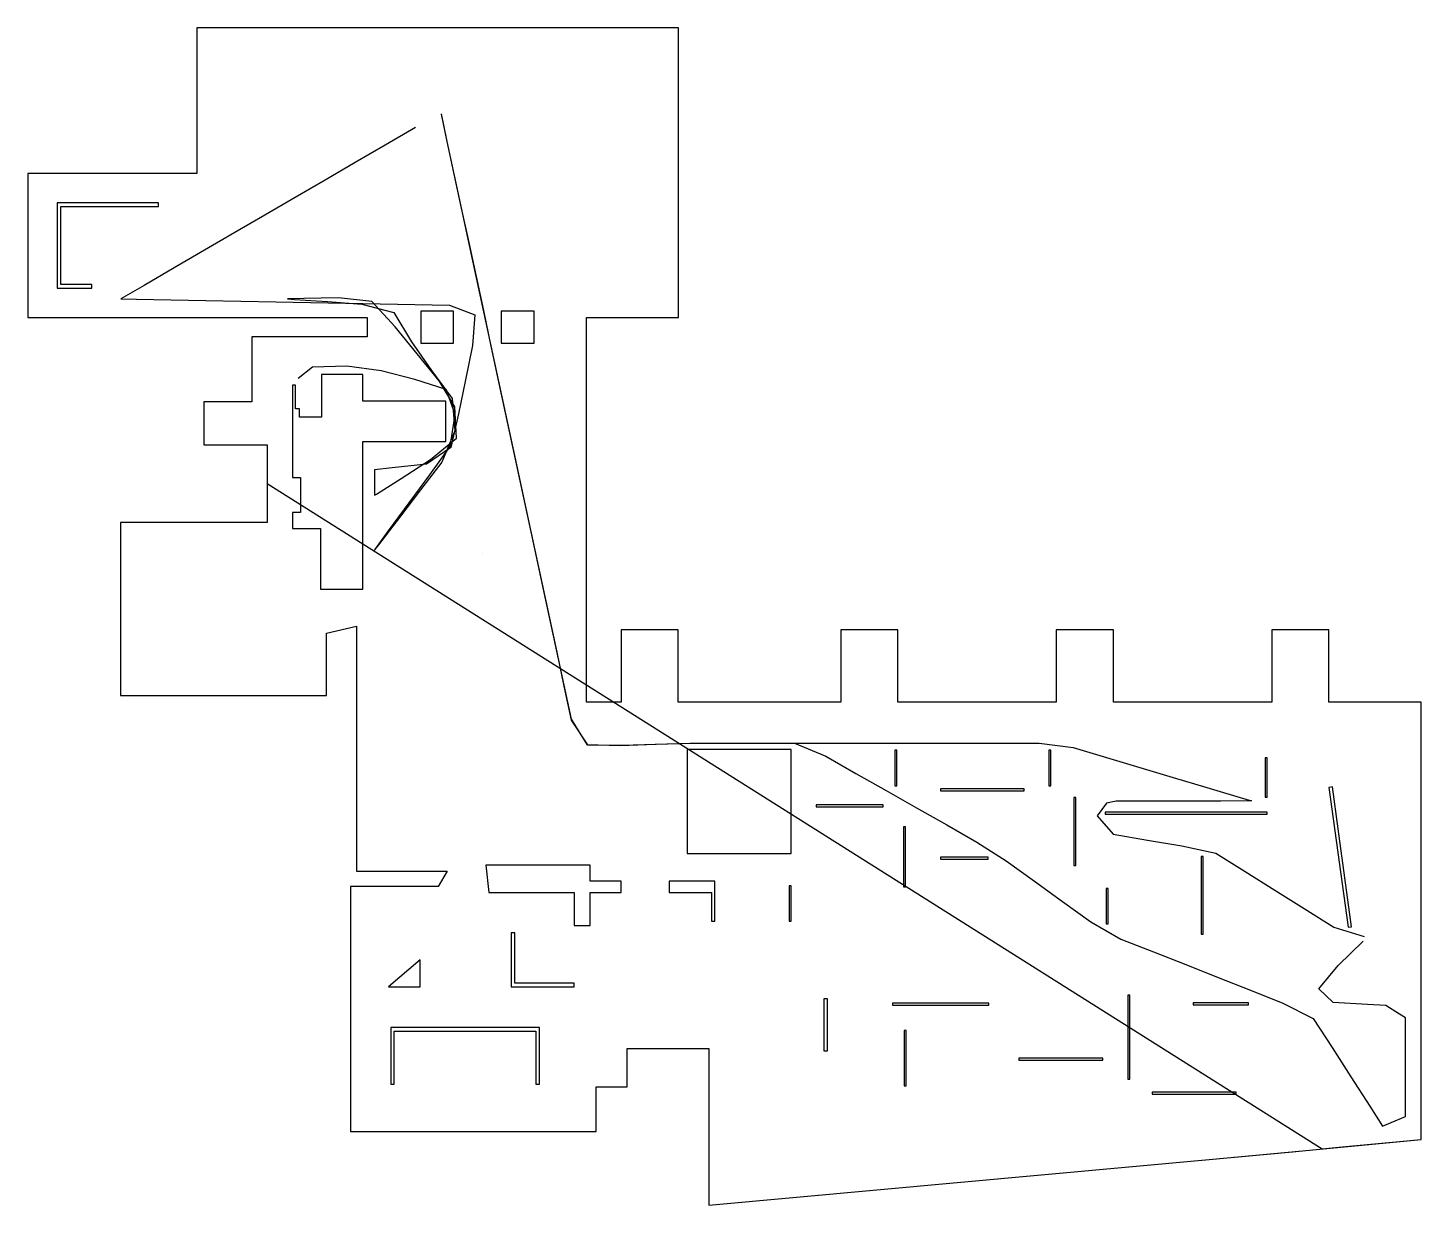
# Model space of a CAD drawing. Header units: metres. Extents: x -35032 to 35255, y -41115 to 18283.
import ezdxf

# ---------------------------------------------------------------- set-up
doc = ezdxf.new("R2010")
doc.units = ezdxf.units.M
for name, color, linetype in [('PLAN_FLOOR', 8, 'Continuous'), ('PLAN_WALLS', 7, 'Continuous'), ('TRACKS', 1, 'Continuous')]:
    doc.layers.add(name, color=color, linetype=linetype)

msp = doc.modelspace()

# ---------------------------------------------------------------- linework, layer by layer
at = {"layer": 'PLAN_FLOOR', "color": 8}
msp.add_lwpolyline([(30268, -38276), (31266, -38180), (35255, -37796), (35255, -15745), (30596, -15745), (30596, -12096), (27715, -12096), (27715, -15745), (19729, -15745), (19729, -12096), (16847, -12096), (16847, -15745), (8862, -15745), (8862, -12096), (5980, -12096), (5980, -15745), (-2220, -15745), (-2220, -12096), (-5101, -12096), (-5101, -15745), (-6848, -15745), (-6848, 3678), (-2210, 3678), (-2210, 18283), (-26510, 18283), (-26510, 10934), (-35032, 10934), (-35032, 3678), (-17916, 3678), (-17916, 2686), (-23727, 2686), (-23727, -586), (-26163, -586), (-26163, -2754), (-22962, -2754), (-22962, -4713)], close=True, dxfattribs=at)
at = {"layer": 'PLAN_WALLS', "color": 7}
for points in [[(-30771, 10934), (-35032, 10934), (-35032, 3678), (-17916, 3678), (-17916, 2686), (-23727, 2686), (-23727, -586), (-26163, -586), (-26163, -2754), (-22962, -2754), (-22962, -6672), (-30353, -6672), (-30353, -15395), (-19968, -15395), (-19968, -12261), (-18446, -11911), (-18446, -24265), (-13876, -24265), (-14337, -25033), (-18762, -25033), (-18762, -37395), (-6369, -37395), (-6369, -35142), (-4799, -35142), (-4799, -33205), (-687, -33205), (-687, -41115), (24557, -38805), (28765, -38419), (29271, -38373), (35255, -37796), (35255, -15745), (30596, -15745), (30596, -12096), (27715, -12096), (27715, -15745), (19729, -15745), (19729, -12096), (16847, -12096), (16847, -15745), (8862, -15745), (8862, -12096), (5980, -12096), (5980, -15745), (-2220, -15745), (-2220, -12096), (-5101, -12096), (-5101, -15745), (-6848, -15745), (-6848, 3678), (-2210, 3678), (-2210, 18283), (-26510, 18283), (-26510, 10934)], [(-6369, -37395), (-6369, -35142), (-4799, -35142), (-4799, -33205), (-687, -33205), (-687, -41115), (24557, -38805), (29271, -38373), (32263, -38084), (35255, -37796), (35255, -15745), (30596, -15745), (30596, -12096), (27715, -12096), (27715, -15745), (19729, -15745), (19729, -12096), (16847, -12096), (16847, -15745), (8862, -15745), (8862, -12096), (5980, -12096), (5980, -15745), (-2220, -15745), (-2220, -12096), (-5101, -12096), (-5101, -15745), (-6848, -15745), (-6848, 3678), (-2210, 3678), (-2210, 18283), (-26510, 18283), (-26510, 10934), (-35032, 10934), (-35032, 3678), (-17916, 3678), (-17916, 2686), (-23727, 2686), (-23727, -586), (-26163, -586), (-26163, -2754), (-22962, -2754), (-22962, -6672), (-30353, -6672), (-30353, -15395), (-19968, -15395), (-19968, -12261), (-18446, -11911), (-18446, -24265), (-13876, -24265), (-14337, -25033), (-18762, -25033), (-18762, -37395)], [(-31807, 5155), (-31807, 5335), (-33366, 5335), (-33366, 9267), (-28443, 9267), (-28443, 9447), (-33546, 9447), (-33546, 5155)], [(-31807, 5155), (-31807, 5335), (-33366, 5335), (-33366, 9267), (-28443, 9267), (-28443, 9447), (-33546, 9447), (-33546, 5155)], [(-14385, 3982), (-15216, 3982), (-15216, 2381), (-13554, 2381), (-13554, 3982)], [(-14385, 3982), (-15216, 3982), (-15216, 2381), (-13554, 2381), (-13554, 3982)], [(-10328, 3982), (-11159, 3982), (-11159, 2381), (-9497, 2381), (-9497, 3982)], [(-10328, 3982), (-11159, 3982), (-11159, 2381), (-9497, 2381), (-9497, 3982)], [(-21526, 251), (-21679, 251), (-21679, -4398), (-21282, -4398), (-21282, -6161), (-21679, -6161), (-21679, -6976), (-20268, -6976), (-20268, -10045), (-18142, -10045), (-18142, -2583), (-13952, -2583), (-13952, -544), (-18142, -544), (-18142, 792), (-20221, 792), (-20221, -1364), (-21333, -1365), (-21333, -932), (-21526, -932)], [(-21526, 251), (-21679, 251), (-21679, -4398), (-21282, -4398), (-21282, -6161), (-21679, -6161), (-21679, -6976), (-20268, -6976), (-20268, -10045), (-18142, -10045), (-18142, -2583), (-13952, -2583), (-13952, -544), (-18142, -544), (-18142, 792), (-20221, 792), (-20221, -1364), (-21333, -1365), (-21333, -932), (-21526, -932)], [(3471, -18129), (-1780, -18129), (-1780, -23379), (3471, -23379)], [(3471, -18129), (-1780, -18129), (-1780, -23379), (3471, -23379)], [(8812, -18160), (8710, -18160), (8710, -19954), (8812, -19954)], [(8812, -19506), (8812, -18160), (8710, -18160), (8710, -19954), (8812, -19954)], [(16581, -19506), (16581, -18160), (16479, -18160), (16479, -19954), (16581, -19954)], [(16581, -19506), (16581, -18160), (16479, -18160), (16479, -19954), (16581, -19954)], [(27489, -18548), (27387, -18548), (27387, -20536), (27489, -20536)], [(27489, -18548), (27387, -18548), (27387, -20536), (27489, -20536)], [(11427, -20118), (11004, -20118), (11004, -20219), (15235, -20219), (15235, -20118)], [(11427, -20118), (11004, -20118), (11004, -20219), (15235, -20219), (15235, -20118)], [(31067, -22129), (30776, -20013), (30598, -20037), (31566, -27092), (31745, -27067)], [(31067, -22129), (30776, -20013), (30598, -20037), (31566, -27092), (31745, -27067)], [(7696, -21015), (8119, -21015), (8119, -20913), (4735, -20913), (4735, -21015)], [(7696, -21015), (8119, -21015), (8119, -20913), (4735, -20913), (4735, -21015)], [(17834, -20546), (17733, -20546), (17733, -23971), (17834, -23971)], [(17834, -20546), (17733, -20546), (17733, -23971), (17834, -23971)], [(27489, -21392), (27489, -21290), (19313, -21290), (19313, -21392)], [(27489, -21290), (19313, -21290), (19313, -21392), (27489, -21392)], [(9241, -22034), (9139, -22034), (9139, -25052), (9241, -25052)], [(9241, -22034), (9139, -22034), (9139, -25052), (9241, -25052)], [(11014, -23563), (11014, -23665), (13420, -23665), (13420, -23563)], [(11415, -23563), (11014, -23563), (11014, -23665), (13420, -23665), (13420, -23563)], [(24267, -24704), (24267, -23533), (24165, -23533), (24165, -27437), (24267, -27437)], [(24267, -23533), (24165, -23533), (24165, -27437), (24267, -27437)], [(-11925, -23961), (-11783, -25337), (-7478, -25337), (-7478, -27009), (-6673, -27009), (-6673, -25337), (-5103, -25337), (-5103, -24766), (-6673, -24766), (-6673, -23961)], [(-11925, -23961), (-11783, -25337), (-7478, -25337), (-7478, -27009), (-6673, -27009), (-6673, -25337), (-5103, -25337), (-5103, -24766), (-6673, -24766), (-6673, -23961)], [(-1530, -24766), (-2677, -24766), (-2677, -25337), (-546, -25337), (-546, -26785), (-383, -26785), (-383, -24766)], [(-1530, -24766), (-2677, -24766), (-2677, -25337), (-546, -25337), (-546, -26785), (-383, -26785), (-383, -24766)], [(3470, -25001), (3369, -25001), (3369, -26785), (3470, -26785)], [(3470, -25001), (3369, -25001), (3369, -26785), (3470, -26785)], [(19466, -26471), (19466, -25133), (19364, -25133), (19364, -26917), (19466, -26917)], [(19466, -25133), (19364, -25133), (19364, -26917), (19466, -26917)], [(-10649, -27381), (-10649, -30097), (-7479, -30097), (-7479, -29917), (-10469, -29917), (-10469, -27381)], [(-10649, -27381), (-10649, -30097), (-7479, -30097), (-7479, -29917), (-10469, -29917), (-10469, -27381)], [(-16847, -30097), (-15236, -30097), (-15236, -28739)], [(-16847, -30097), (-15236, -30097), (-15236, -28739)], [(5305, -30710), (5122, -30710), (5122, -33330), (5305, -33330)], [(5305, -32675), (5305, -30710), (5122, -30710), (5122, -33330), (5305, -33330)], [(8588, -30924), (8588, -31026), (13451, -31026), (13451, -30924)], [(9030, -30924), (8588, -30924), (8588, -31026), (13451, -31026), (13451, -30924)], [(20556, -30516), (20454, -30516), (20454, -34767), (20556, -34767)], [(20556, -30516), (20454, -30516), (20454, -34767), (20556, -34767)], [(24157, -30913), (23757, -30913), (23757, -31015), (26551, -31015), (26551, -30913)], [(24157, -30913), (23757, -30913), (23757, -31015), (26551, -31015), (26551, -30913)], [(-16725, -35006), (-16545, -35006), (-16545, -32337), (-9402, -32337), (-9402, -35006), (-9222, -35006), (-9222, -32157), (-16725, -32157)], [(-16725, -35006), (-16545, -35006), (-16545, -32337), (-9402, -32337), (-9402, -35006), (-9222, -35006), (-9222, -32157), (-16725, -32157)], [(9281, -32300), (9179, -32300), (9179, -35103), (9281, -35103)], [(9281, -33101), (9281, -32300), (9179, -32300), (9179, -35103), (9281, -35103)], [(17075, -33695), (14960, -33695), (14960, -33798), (19190, -33798), (19190, -33695)], [(14960, -33695), (14960, -33798), (19190, -33798), (19190, -33695)], [(22102, -35409), (21678, -35409), (21678, -35511), (25919, -35511), (25919, -35409)], [(22102, -35409), (21678, -35409), (21678, -35511), (25919, -35511), (25919, -35409)]]:
    msp.add_lwpolyline(points, close=True, dxfattribs=at)
at = {"layer": 'TRACKS', "color": 3}
msp.add_lwpolyline([(-14188, 13945), (-13905, 12627), (-13535, 10908), (-13166, 9188), (-12793, 7456), (-12424, 5736), (-12054, 4015), (-11686, 2301), (-11316, 579), (-10947, -1137), (-10577, -2857), (-10209, -4572), (-9839, -6294), (-9471, -8006), (-9101, -9726), (-8732, -11442), (-8362, -13165), (-8002, -14881), (-7632, -16603), (-6829, -17878), (-5143, -17919), (-3388, -17857), (-1644, -17809), (113, -17809), (1874, -17809), (3635, -17809), (5219, -18467), (6742, -19332), (8268, -20199), (9794, -21067), (11320, -21932), (12839, -22794), (14318, -23745), (15745, -24773), (17169, -25802), (18589, -26829), (20114, -27689), (21750, -28336), (23383, -28982), (25014, -29627), (26652, -30275), (28285, -30918), (29815, -31699), (30769, -33160), (31716, -34639), (32662, -36117), (33310, -37130), (33310, -37130), (33310, -37130), (33745, -36950), (34470, -36650), (34470, -36650), (34470, -36650), (34470, -36604), (34470, -35292), (34470, -34560), (34470, -34560), (34470, -34560), (34470, -34560), (34470, -34560), (34470, -34087), (34470, -32361), (34470, -31660), (34470, -31660), (34470, -31660), (34470, -31660), (34172, -31475), (33473, -31040), (33473, -31040), (33473, -31040), (33473, -31040), (33473, -31040), (33473, -31040), (32542, -30994), (30810, -30893), (30088, -30205), (31078, -29030), (32333, -27799)], dxfattribs=at)
at = {"layer": 'TRACKS', "color": 4}
msp.add_lwpolyline([(-14184, 13924), (-13889, 12552), (-13519, 10830), (-13150, 9117), (-12780, 7395), (-12412, 5679), (-12042, 3958), (-11673, 2244), (-11303, 522), (-10935, -1190), (-10566, -2911), (-10197, -4626), (-9827, -6349), (-9458, -8066), (-9087, -9790), (-8718, -11508), (-8350, -13219), (-7991, -14938), (-7622, -16647), (-6796, -17888), (-5090, -17914), (-3333, -17854), (-1581, -17809), (170, -17809), (1925, -17809), (3681, -17809), (5437, -17809), (7190, -17809), (8954, -17809), (10713, -17809), (12470, -17809), (14221, -17807), (15979, -17806), (17705, -18024), (19387, -18528), (21067, -19031), (22754, -19537), (24441, -20042), (26128, -20547), (26699, -20718), (26699, -20718), (26699, -20718), (26699, -20718), (26597, -20719), (25150, -20726), (24576, -20728), (24576, -20728), (24576, -20728), (24576, -20728), (24175, -20728), (23401, -20728), (23401, -20728), (23401, -20728), (23401, -20728), (23401, -20728), (22866, -20728), (22225, -20728), (22225, -20728), (22225, -20728), (22134, -20728), (20698, -20728), (19875, -20728), (19875, -20728), (19875, -20728), (19875, -20728), (19875, -20728), (19875, -20728), (19378, -20827), (18919, -21469), (19727, -22396), (21458, -22694), (23191, -22988), (24892, -23351), (26383, -24280), (27873, -25217), (29352, -26152), (30843, -27089), (32384, -27553)], dxfattribs=at)
at = {"layer": 'TRACKS', "color": 1}
msp.add_lwpolyline([(-15483, 13253), (-17004, 12369), (-18522, 11485), (-20037, 10604), (-21554, 9721), (-23074, 8837), (-24595, 7952), (-26126, 7061), (-27646, 6177), (-29167, 5292), (-30337, 4611), (-30340, 4610), (-30340, 4610), (-30340, 4610), (-30340, 4610), (-29557, 4595), (-27806, 4562), (-26047, 4529), (-24292, 4496), (-22530, 4463), (-20775, 4430), (-19012, 4396), (-17254, 4363), (-15509, 4333), (-13754, 4298), (-12480, 3810), (-12596, 2253), (-12958, 529), (-13315, -1189), (-13690, -2896), (-14917, -3734), (-16662, -3919), (-17540, -4012), (-17540, -4012), (-17540, -4012), (-17540, -4012), (-17540, -4012), (-17540, -4260), (-17540, -5300), (-17540, -5300), (-17540, -5300), (-17540, -5300), (-17540, -5300), (-17445, -5239), (-16208, -4448), (-14725, -3497), (-13403, -2418), (-13490, -845), (-14286, 478), (-15398, 1840), (-16502, 3204), (-17679, 4483), (-19358, 4670), (-21113, 4628), (-21934, 4609), (-21934, 4609), (-21934, 4609), (-21934, 4609), (-21588, 4585), (-19921, 4470), (-18178, 4347), (-16578, 3919), (-15679, 2434), (-14668, 1000), (-13630, -418), (-13499, -2046), (-14153, -3622), (-15224, -5025), (-16287, -6419), (-17341, -7799), (-17540, -8060), (-17540, -8060), (-17540, -8060), (-17540, -8060), (-17540, -8060), (-17533, -8051), (-16840, -7101), (-15804, -5680), (-14761, -4261), (-13730, -2843), (-13473, -1230), (-13929, 44), (-15508, 549), (-17216, 974), (-18941, 1207), (-20675, 1156), (-21392, 591)], dxfattribs=at)
at = {"layer": 'TRACKS', "color": 2}
msp.add_lwpolyline([(-12110, -8250), (-12110, -8250), (-12110, -8250), (-12110, -8250), (-12110, -8250), (-12110, -8250), (-12110, -8250), (-12110, -8250), (-12110, -8250), (-12110, -8250), (-12110, -8250), (-12110, -8250), (-12110, -8250), (-12110, -8250), (-12110, -8250), (-12110, -8250), (-12110, -8250), (-12110, -8250), (-12110, -8250), (-12110, -8250), (-12110, -8250), (-12110, -8250), (-12110, -8250), (-12110, -8250), (-12110, -8250), (-12110, -8250), (-12110, -8250), (-12110, -8250), (-12110, -8250), (-12110, -8250), (-12110, -8250), (-12110, -8250), (-12110, -8250), (-12110, -8250), (-12110, -8250), (-12110, -8250), (-12110, -8250), (-12110, -8250), (-12110, -8250), (-12110, -8250), (-12110, -8250), (-12110, -8250), (-12110, -8250), (-12110, -8250), (-12110, -8250), (-12110, -8250), (-12110, -8250), (-12110, -8250), (-12110, -8250), (-12110, -8250), (-12110, -8250), (-12110, -8250), (-12110, -8250), (-12110, -8250), (-12110, -8250), (-12110, -8250), (-12110, -8250), (-12110, -8250), (-12110, -8250), (-12110, -8250), (-12110, -8250), (-12110, -8250), (-12110, -8250), (-12110, -8250), (-12110, -8250), (-12110, -8250), (-12110, -8250), (-12110, -8250), (-12110, -8250), (-12110, -8250), (-12110, -8250), (-12110, -8250), (-12110, -8250), (-12110, -8250), (-12110, -8250), (-12110, -8250), (-12110, -8250), (-12110, -8250), (-12110, -8250), (-12110, -8250), (-12110, -8250), (-12110, -8250), (-12110, -8250), (-12110, -8250), (-12110, -8250), (-12110, -8250), (-12110, -8250), (-12110, -8250), (-12110, -8250), (-12110, -8250), (-12110, -8250), (-12110, -8250), (-12110, -8250)], dxfattribs=at)

doc.saveas('drawing.dxf')
